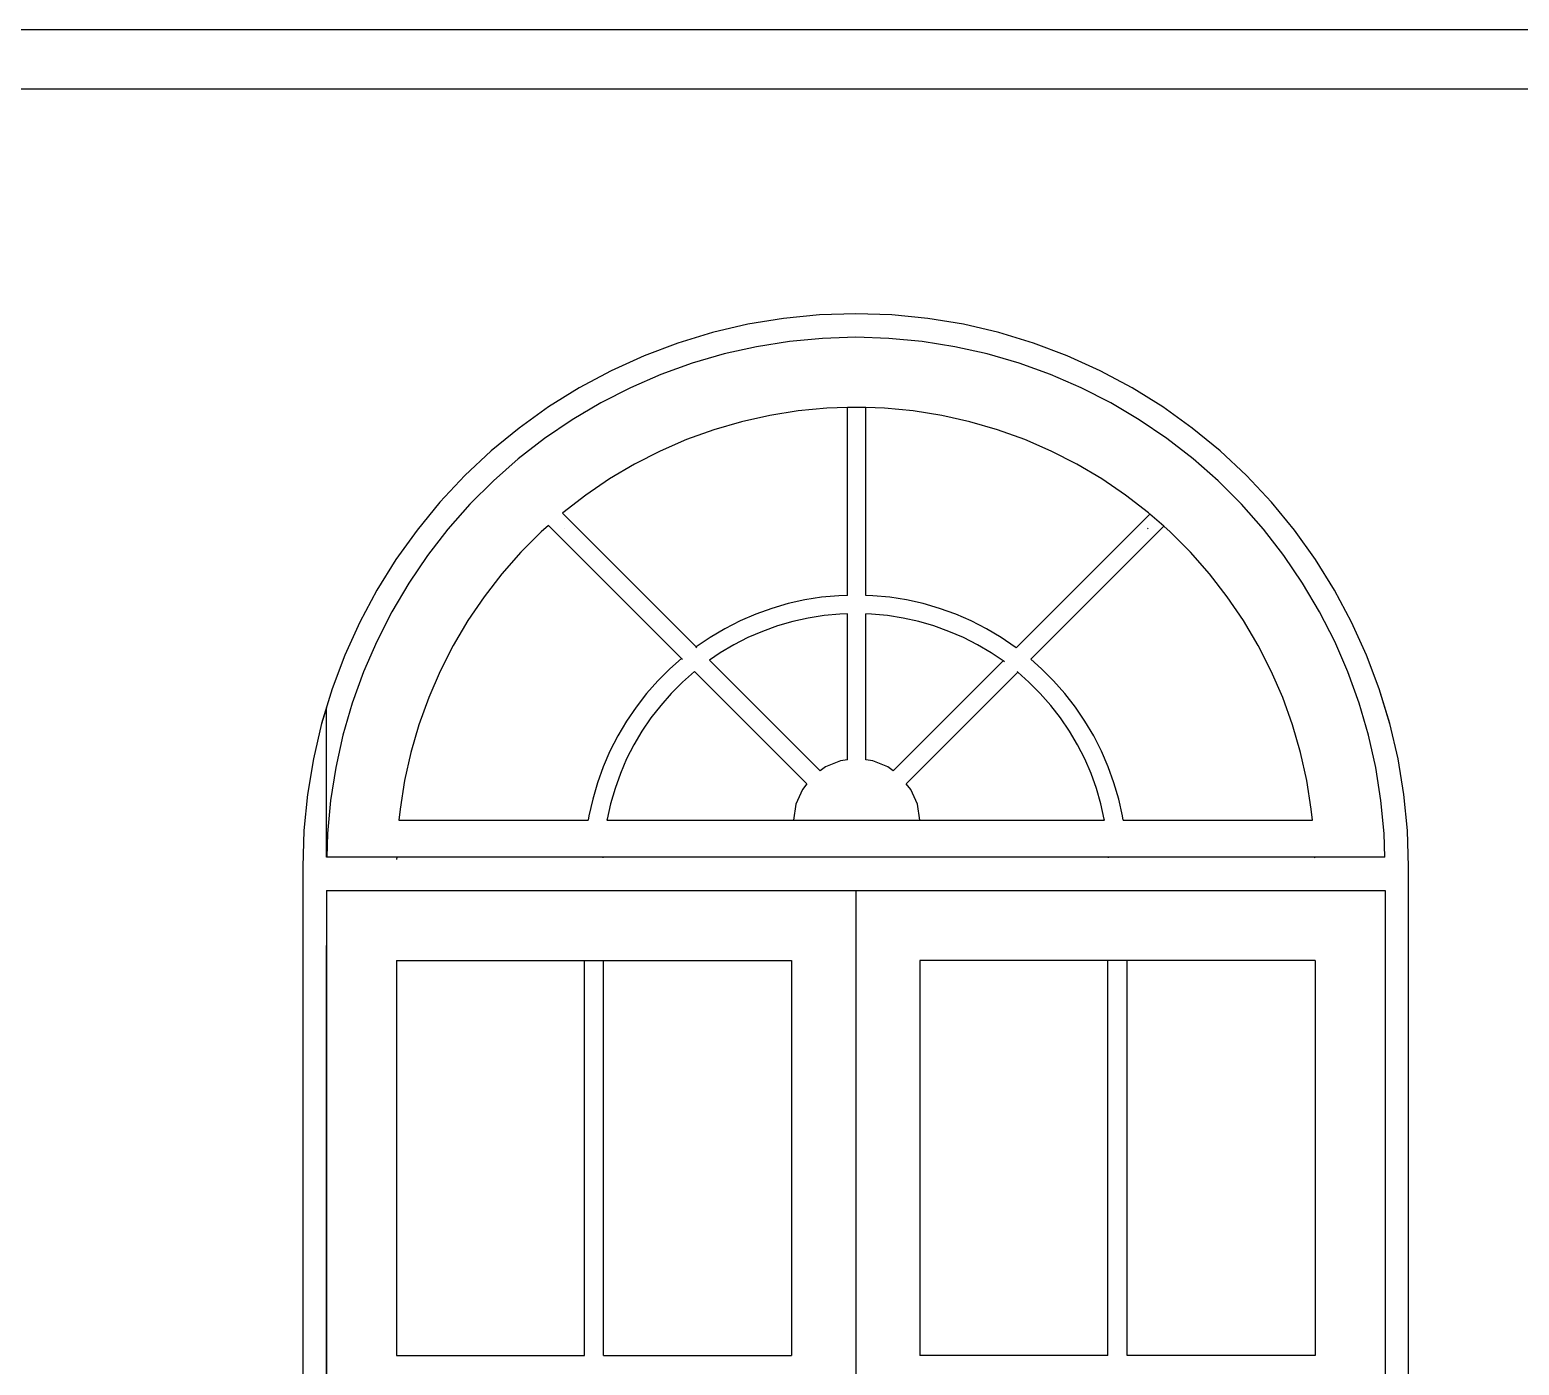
# Model space of a CAD drawing. Header units: millimetres. Extents: x -11840 to 12480, y -4119 to 5972.
# Drawn here: x -3440 to -1420, y -1355 to 456 of the extents above; entities that cross this region are included whole.
import ezdxf

# ---------------------------------------------------------------- set-up
doc = ezdxf.new("R2010")
doc.units = ezdxf.units.MM

msp = doc.modelspace()

# ---------------------------------------------------------------- linework, layer by layer
at = {"color": 251, "true_color": 0x666666}
for p, q in [((3210.3, 455.7), (-4879.7, 455.7)), ((3210.3, 455.7), (-4879.7, 455.7)), ((-4879.7, 375.7), (3210.3, 375.7)), ((-4879.7, 375.7), (3210.3, 375.7)), ((-2454.3, 26), (-2498.3, 16.2)), ((-2409.7, 33.1), (-2454.3, 26)), ((-2364.8, 37.3), (-2409.7, 33.1)), ((-2319.7, 38.7), (-2364.8, 37.3)), ((-2274.6, 37.3), (-2319.7, 38.7)), ((-2229.7, 33.1), (-2274.6, 37.3)), ((-2185.2, 26), (-2229.7, 33.1)), ((-2141.2, 16.2), (-2185.2, 26)), ((-2541.6, 3.6), (-2584, -11.7)), ((-2498.3, 16.2), (-2541.6, 3.6)), ((-2097.8, 3.6), (-2141.2, 16.2)), ((-2055.4, -11.7), (-2097.8, 3.6)), ((-2584, -11.7), (-2625.4, -29.6)), ((-2014, -29.6), (-2055.4, -11.7)), ((-2625.4, -29.6), (-2665.6, -50.1)), ((-1973.8, -50.1), (-2014, -29.6)), ((-2665.6, -50.1), (-2704.4, -73)), ((-2358.8, -57.5), (-2397.8, -61.2)), ((-2331, -56.7), (-2358.8, -57.5)), ((-2319.7, -56.3), (-2331, -56.7)), ((-2331, -311.3), (-2331, -56.7)), ((-2318.5, -56.4), (-2319.7, -56.3)), ((-2318.5, -56.4), (-2318.5, -56.3)), ((-2306, -56.7), (-2318.5, -56.4)), ((-2306, -311.4), (-2306, -56.7)), ((-2280.6, -57.5), (-2306, -56.7)), ((-2241.6, -61.2), (-2280.6, -57.5)), ((-1935, -73), (-1973.8, -50.1)), ((-2704.4, -73), (-2741.7, -98.4)), ((-2687.6, -62.7), (-2687.6, -62.4)), ((-2474.6, -75.9), (-2512.2, -86.8)), ((-2436.4, -67.3), (-2474.6, -75.9)), ((-2397.8, -61.2), (-2436.4, -67.3)), ((-2203, -67.3), (-2241.6, -61.2)), ((-2164.8, -75.9), (-2203, -67.3)), ((-2127.2, -86.8), (-2164.8, -75.9)), ((-1951.8, -62.7), (-1951.8, -62.4)), ((-1897.7, -98.4), (-1935, -73)), ((-2741.7, -98.4), (-2777.4, -126)), ((-2549, -100.1), (-2585, -115.6)), ((-2512.2, -86.8), (-2549, -100.1)), ((-2090.4, -100.1), (-2127.2, -86.8)), ((-2054.5, -115.6), (-2090.4, -100.1)), ((-1862, -126), (-1897.7, -98.4)), ((-2585, -115.6), (-2619.8, -133.4)), ((-2019.6, -133.4), (-2054.5, -115.6)), ((-2777.4, -126), (-2811.2, -155.9)), ((-2619.8, -133.4), (-2653.5, -153.3)), ((-1985.9, -153.3), (-2019.6, -133.4)), ((-1828.2, -155.9), (-1862, -126)), ((-2811.2, -155.9), (-2843.1, -187.8)), ((-2653.5, -153.3), (-2685.9, -175.3)), ((-1953.6, -175.3), (-1985.9, -153.3)), ((-1796.3, -187.8), (-1828.2, -155.9)), ((-2685.9, -175.3), (-2716.8, -199.3)), ((-1922.6, -199.3), (-1953.6, -175.3)), ((-2843.1, -187.8), (-2872.9, -221.6)), ((-2716.8, -199.3), (-2717.4, -199.8)), ((-2536.1, -381.2), (-2717.4, -199.8)), ((-2102, -382.3), (-1920.7, -201)), ((-1920.7, -201), (-1922.6, -199.3)), ((-1901.9, -217.6), (-1920.7, -201)), ((-1766.5, -221.6), (-1796.3, -187.8)), ((-2872.9, -221.6), (-2900.6, -257.2)), ((-2736.2, -216.4), (-2746.2, -225.2)), ((-2736.2, -216.4), (-2555.9, -396.7)), ((-2714.5, -221.1), (-2714.5, -221.1)), ((-1901.9, -217.6), (-2082.2, -397.9)), ((-1923.2, -221.1), (-1924, -220.2)), ((-1923.2, -221.1), (-1923.1, -221.1)), ((-1893.3, -225.2), (-1901.9, -217.6)), ((-1738.8, -257.2), (-1766.5, -221.6)), ((-2746.2, -225.2), (-2773.8, -252.8)), ((-1865.6, -252.8), (-1893.3, -225.2)), ((-2900.6, -257.2), (-2925.9, -294.5)), ((-2773.8, -252.8), (-2799.7, -282.2)), ((-1839.7, -282.2), (-1865.6, -252.8)), ((-1713.5, -294.5), (-1738.8, -257.2)), ((-2799.7, -282.2), (-2823.7, -313.1)), ((-1815.7, -313.1), (-1839.7, -282.2)), ((-2925.9, -294.5), (-2948.9, -333.4)), ((-1690.5, -333.4), (-1713.5, -294.5)), ((-2823.7, -313.1), (-2845.7, -345.5)), ((-2411.3, -322.5), (-2433.5, -329)), ((-2388.7, -317.5), (-2411.3, -322.5)), ((-2365.9, -313.8), (-2388.7, -317.5)), ((-2342.8, -311.7), (-2365.9, -313.8)), ((-2331, -311.3), (-2342.8, -311.7)), ((-2296.6, -311.7), (-2306, -311.4)), ((-2273.5, -313.8), (-2296.6, -311.7)), ((-2250.7, -317.5), (-2273.5, -313.8)), ((-2228.1, -322.5), (-2250.7, -317.5)), ((-2205.9, -329), (-2228.1, -322.5)), ((-1793.7, -345.5), (-1815.7, -313.1)), ((-2948.9, -333.4), (-2969.4, -373.6)), ((-2455.3, -336.8), (-2476.5, -346)), ((-2433.5, -329), (-2455.3, -336.8)), ((-2384, -342), (-2405.1, -346.7)), ((-2362.7, -338.7), (-2384, -342)), ((-2341.3, -336.6), (-2362.7, -338.7)), ((-2331, -336.3), (-2341.3, -336.6)), ((-2331, -534.5), (-2331, -336.3)), ((-2306, -534.5), (-2306, -336.4)), ((-2298.2, -336.6), (-2306, -336.4)), ((-2276.7, -338.7), (-2298.2, -336.6)), ((-2255.4, -342), (-2276.7, -338.7)), ((-2234.3, -346.7), (-2255.4, -342)), ((-2184.1, -336.8), (-2205.9, -329)), ((-2162.9, -346), (-2184.1, -336.8)), ((-1670, -373.6), (-1690.5, -333.4)), ((-2845.7, -345.5), (-2865.6, -379.2)), ((-2497.2, -356.5), (-2517.1, -368.3)), ((-2476.5, -346), (-2497.2, -356.5)), ((-2446.1, -360.1), (-2465.9, -368.6)), ((-2425.8, -352.8), (-2446.1, -360.1)), ((-2405.1, -346.7), (-2425.8, -352.8)), ((-2213.6, -352.8), (-2234.3, -346.7)), ((-2193.3, -360.1), (-2213.6, -352.8)), ((-2173.5, -368.6), (-2193.3, -360.1)), ((-2142.3, -356.5), (-2162.9, -346)), ((-2122.4, -368.3), (-2142.3, -356.5)), ((-1773.8, -379.2), (-1793.7, -345.5)), ((-2969.4, -373.6), (-2987.3, -415)), ((-2865.6, -379.2), (-2883.4, -414)), ((-2536.1, -381.2), (-2536.2, -381.3)), ((-2517.1, -368.3), (-2536.1, -381.2)), ((-2535, -382.3), (-2536.1, -381.2)), ((-2485.1, -378.4), (-2503.7, -389.4)), ((-2465.9, -368.6), (-2485.1, -378.4)), ((-2154.3, -378.4), (-2173.5, -368.6)), ((-2135.8, -389.4), (-2154.3, -378.4)), ((-2103.2, -381.3), (-2122.4, -368.3)), ((-2102, -382.3), (-2103.2, -381.3)), ((-1756, -414), (-1773.8, -379.2)), ((-1652.1, -415), (-1670, -373.6)), ((-2555.9, -396.7), (-2571.9, -410.8)), ((-2555.9, -396.7), (-2554.7, -397.9)), ((-2503.7, -389.4), (-2518.1, -399.2)), ((-2367.9, -549.3), (-2518.1, -399.2)), ((-2269, -549.3), (-2119.9, -400.2)), ((-2119.9, -400.2), (-2135.8, -389.4)), ((-2117.9, -401.5), (-2119.9, -400.2)), ((-2067.6, -410.8), (-2082.2, -397.9)), ((-2987.3, -415), (-3002.6, -457.4)), ((-2883.4, -414), (-2898.9, -449.9)), ((-2571.9, -410.8), (-2588.2, -427.1)), ((-2538.2, -414.4), (-2554.7, -429)), ((-2538.2, -414.4), (-2385.9, -566.7)), ((-2099.9, -415.6), (-2251.1, -566.7)), ((-2099.9, -415.6), (-2100.9, -414.7)), ((-2084.7, -429), (-2099.9, -415.6)), ((-2051.2, -427.1), (-2067.6, -410.8)), ((-1740.5, -449.9), (-1756, -414)), ((-1636.9, -457.4), (-1652.1, -415)), ((-2588.2, -427.1), (-2603.5, -444.5)), ((-2570, -444.3), (-2584.2, -460.4)), ((-2554.7, -429), (-2570, -444.3)), ((-2069.4, -444.3), (-2084.7, -429)), ((-2055.2, -460.4), (-2069.4, -444.3)), ((-2035.9, -444.5), (-2051.2, -427.1)), ((-1595.2, -485.3), (-1609.5, -438.2)), ((-3037.7, -463.9), (-3044.2, -485.3)), ((-3037.7, -666.3), (-3037.7, -463.9)), ((-3002.6, -457.4), (-3015.2, -500.7)), ((-2898.9, -449.9), (-2912.2, -486.8)), ((-2617.7, -462.8), (-2630.7, -481.9)), ((-2603.5, -444.5), (-2617.7, -462.8)), ((-2584.2, -460.4), (-2597.5, -477.5)), ((-2042, -477.5), (-2055.2, -460.4)), ((-2021.7, -462.8), (-2035.9, -444.5)), ((-2008.7, -481.9), (-2021.7, -462.8)), ((-1727.2, -486.8), (-1740.5, -449.9)), ((-1624.3, -500.7), (-1636.9, -457.4)), ((-2630.7, -481.9), (-2642.5, -501.8)), ((-2597.5, -477.5), (-2609.6, -495.3)), ((-2029.8, -495.3), (-2042, -477.5)), ((-1996.9, -501.8), (-2008.7, -481.9)), ((-3015.2, -500.7), (-3025, -544.7)), ((-2912.2, -486.8), (-2923.1, -524.3)), ((-2642.5, -501.8), (-2653, -522.4)), ((-2609.6, -495.3), (-2620.6, -513.9)), ((-2018.9, -513.9), (-2029.8, -495.3)), ((-1986.4, -522.4), (-1996.9, -501.8)), ((-1716.3, -524.3), (-1727.2, -486.8)), ((-1614.4, -544.7), (-1624.3, -500.7)), ((-2923.1, -524.3), (-2931.6, -562.5)), ((-2653, -522.4), (-2662.2, -543.7)), ((-2620.6, -513.9), (-2630.4, -533.1)), ((-2009.1, -533.1), (-2018.9, -513.9)), ((-1977.3, -543.7), (-1986.4, -522.4)), ((-1707.8, -562.5), (-1716.3, -524.3)), ((-3025, -544.7), (-3032.1, -589.3)), ((-2662.2, -543.7), (-2670, -565.4)), ((-2630.4, -533.1), (-2638.9, -552.9)), ((-2360.7, -543.9), (-2367.9, -549.3)), ((-2340.3, -535.7), (-2360.7, -543.9)), ((-2331, -534.5), (-2340.3, -535.7)), ((-2296.6, -535.7), (-2306, -534.5)), ((-2276.3, -543.9), (-2296.6, -535.7)), ((-2269, -549.3), (-2276.3, -543.9)), ((-2000.5, -552.9), (-2009.1, -533.1)), ((-1969.4, -565.4), (-1977.3, -543.7)), ((-1607.4, -589.3), (-1614.4, -544.7)), ((-2931.6, -562.5), (-2937.8, -601.2)), ((-2670, -565.4), (-2676.5, -587.7)), ((-2638.9, -552.9), (-2646.2, -573.2)), ((-1993.2, -573.2), (-2000.5, -552.9)), ((-1963, -587.7), (-1969.4, -565.4)), ((-1701.7, -601.2), (-1707.8, -562.5)), ((-2646.2, -573.2), (-2652.2, -593.9)), ((-2392, -574.4), (-2400.8, -594.5)), ((-2385.9, -566.7), (-2392, -574.4)), ((-2245, -574.4), (-2251.1, -566.7)), ((-2236.1, -594.5), (-2245, -574.4)), ((-1987.2, -593.9), (-1993.2, -573.2)), ((-3032.1, -589.3), (-3036.3, -634.2)), ((-2937.8, -601.2), (-2939.2, -616.3)), ((-2676.5, -587.7), (-2681.5, -610.3)), ((-2652.2, -593.9), (-2656.9, -614.9)), ((-2400.8, -594.5), (-2404.2, -616.3)), ((-2232.7, -616.3), (-2236.1, -594.5)), ((-1982.5, -614.9), (-1987.2, -593.9)), ((-1957.9, -610.3), (-1963, -587.7)), ((-1700.2, -616.3), (-1701.7, -601.2)), ((-1603.1, -634.2), (-1607.4, -589.3)), ((-2939.2, -616.3), (-2682.5, -616.3)), ((-2681.5, -610.3), (-2682.5, -616.3)), ((-2656.9, -614.9), (-2657.2, -616.3)), ((-2657.2, -616.3), (-2404.2, -616.3)), ((-2232.7, -616.3), (-1982.3, -616.3)), ((-1982.3, -616.3), (-1982.5, -614.9)), ((-1957, -616.3), (-1957.9, -610.3)), ((-1957, -616.3), (-1700.2, -616.3)), ((-3036.3, -634.2), (-3037.3, -666.3)), ((-1602.1, -666.3), (-1603.1, -634.2)), ((-3037.3, -666.3), (-3037.7, -666.3)), ((-2942.3, -666.3), (-3037.3, -666.3)), ((-2942.3, -666.3), (-2942.4, -669.3)), ((-2687.6, -666.3), (-2942.3, -666.3)), ((-2687.6, -665.9), (-2687.6, -666.3)), ((-2662.6, -666.3), (-2687.6, -666.3)), ((-1976.8, -666.3), (-2662.6, -666.3)), ((-2662.6, -666.3), (-2662.6, -667.1)), ((-1951.8, -666.3), (-1976.8, -666.3)), ((-1976.8, -667.1), (-1976.8, -666.3)), ((-1951.8, -666.3), (-1951.8, -665.9)), ((-1697.2, -666.3), (-1951.8, -666.3)), ((-1602.1, -666.3), (-1697.2, -666.3)), ((-1697.1, -667.8), (-1697.2, -666.3)), ((-3037.7, -711.3), (-2319.7, -711.3)), ((-3037.7, -711.3), (-3037.7, -2704.3)), ((-2319.7, -711.3), (-1601.7, -711.3)), ((-2319.7, -711.3), (-2319.7, -2704.3)), ((-1601.7, -711.3), (-1601.7, -2704.3)), ((-2942.7, -806.3), (-2942.7, -1342.3)), ((-2942.7, -806.3), (-2687.7, -806.3)), ((-2687.7, -806.3), (-2661.7, -806.3)), ((-2687.7, -1342.3), (-2687.7, -806.3)), ((-2661.7, -806.3), (-2406.7, -806.3)), ((-2661.7, -1342.3), (-2661.7, -806.3)), ((-2406.7, -806.3), (-2406.7, -1342.3)), ((-2232.7, -806.3), (-2232.7, -1342.3)), ((-1977.7, -806.3), (-2232.7, -806.3)), ((-1951.7, -806.3), (-1977.7, -806.3)), ((-1977.7, -1342.3), (-1977.7, -806.3)), ((-1696.7, -806.3), (-1951.7, -806.3)), ((-1951.7, -1342.3), (-1951.7, -806.3)), ((-1696.7, -806.3), (-1696.7, -1342.3)), ((-2942.7, -1342.3), (-2687.7, -1342.3)), ((-2661.7, -1342.3), (-2406.7, -1342.3)), ((-1977.7, -1342.3), (-2232.7, -1342.3)), ((-1696.7, -1342.3), (-1951.7, -1342.3))]:
    msp.add_line(p, q, dxfattribs=at)
at = {"color": 250, "true_color": 0x333333}
for p, q in [((-2417.6, 64.3), (-2466, 56.3)), ((-2417.6, 64.3), (-2466, 56.3)), ((-2368.8, 69.1), (-2417.6, 64.3)), ((-2368.8, 69.1), (-2417.6, 64.3)), ((-2319.7, 70.7), (-2368.8, 69.1)), ((-2319.7, 70.7), (-2368.8, 69.1)), ((-2270.7, 69.1), (-2319.7, 70.7)), ((-2270.7, 69.1), (-2319.7, 70.7)), ((-2221.8, 64.3), (-2270.7, 69.1)), ((-2221.8, 64.3), (-2270.7, 69.1)), ((-2173.4, 56.3), (-2221.8, 64.3)), ((-2173.4, 56.3), (-2221.8, 64.3)), ((-2513.8, 45.2), (-2560.8, 30.9)), ((-2513.8, 45.2), (-2560.8, 30.9)), ((-2466, 56.3), (-2513.8, 45.2)), ((-2466, 56.3), (-2513.8, 45.2)), ((-2125.6, 45.2), (-2173.4, 56.3)), ((-2125.6, 45.2), (-2173.4, 56.3)), ((-2078.6, 30.9), (-2125.6, 45.2)), ((-2078.6, 30.9), (-2125.6, 45.2)), ((-2560.8, 30.9), (-2606.7, 13.6)), ((-2560.8, 30.9), (-2606.7, 13.6)), ((-2032.7, 13.6), (-2078.6, 30.9)), ((-2032.7, 13.6), (-2078.6, 30.9)), ((-2606.7, 13.6), (-2651.4, -6.6)), ((-2606.7, 13.6), (-2651.4, -6.6)), ((-1988, -6.6), (-2032.7, 13.6)), ((-1988, -6.6), (-2032.7, 13.6)), ((-2651.4, -6.6), (-2694.7, -29.7)), ((-2651.4, -6.6), (-2694.7, -29.7)), ((-1944.7, -29.7), (-1988, -6.6)), ((-1944.7, -29.7), (-1988, -6.6)), ((-2694.7, -29.7), (-2736.4, -55.7)), ((-2694.7, -29.7), (-2736.4, -55.7)), ((-1903, -55.7), (-1944.7, -29.7)), ((-1903, -55.7), (-1944.7, -29.7)), ((-2736.4, -55.7), (-2776.3, -84.3)), ((-2736.4, -55.7), (-2776.3, -84.3)), ((-1863.1, -84.3), (-1903, -55.7)), ((-1863.1, -84.3), (-1903, -55.7)), ((-2776.3, -84.3), (-2814.2, -115.4)), ((-2776.3, -84.3), (-2814.2, -115.4)), ((-1825.2, -115.4), (-1863.1, -84.3)), ((-1825.2, -115.4), (-1863.1, -84.3)), ((-2814.2, -115.4), (-2850, -148.9)), ((-2814.2, -115.4), (-2850, -148.9)), ((-1789.4, -148.9), (-1825.2, -115.4)), ((-1789.4, -148.9), (-1825.2, -115.4)), ((-2850, -148.9), (-2883.6, -184.8)), ((-2850, -148.9), (-2883.6, -184.8)), ((-1755.8, -184.8), (-1789.4, -148.9)), ((-1755.8, -184.8), (-1789.4, -148.9)), ((-2883.6, -184.8), (-2914.7, -222.7)), ((-2883.6, -184.8), (-2914.7, -222.7)), ((-1724.7, -222.7), (-1755.8, -184.8)), ((-1724.7, -222.7), (-1755.8, -184.8)), ((-2914.7, -222.7), (-2943.3, -262.6)), ((-2914.7, -222.7), (-2943.3, -262.6)), ((-1696.1, -262.6), (-1724.7, -222.7)), ((-1696.1, -262.6), (-1724.7, -222.7)), ((-2943.3, -262.6), (-2969.2, -304.3)), ((-2943.3, -262.6), (-2969.2, -304.3)), ((-1670.2, -304.3), (-1696.1, -262.6)), ((-1670.2, -304.3), (-1696.1, -262.6)), ((-2969.2, -304.3), (-2992.4, -347.6)), ((-2969.2, -304.3), (-2992.4, -347.6)), ((-1647.1, -347.6), (-1670.2, -304.3)), ((-1647.1, -347.6), (-1670.2, -304.3)), ((-2992.4, -347.6), (-3012.6, -392.3)), ((-2992.4, -347.6), (-3012.6, -392.3)), ((-1626.8, -392.3), (-1647.1, -347.6)), ((-1626.8, -392.3), (-1647.1, -347.6)), ((-3012.6, -392.3), (-3029.9, -438.2)), ((-3012.6, -392.3), (-3029.9, -438.2)), ((-1609.5, -438.2), (-1626.8, -392.3)), ((-1609.5, -438.2), (-1626.8, -392.3)), ((-3029.9, -438.2), (-3044.2, -485.2)), ((-3029.9, -438.2), (-3044.2, -485.2)), ((-1595.3, -485.2), (-1609.5, -438.2)), ((-1595.3, -485.2), (-1609.5, -438.2)), ((-3044.2, -485.2), (-3055.3, -533)), ((-3044.2, -485.2), (-3055.3, -533)), ((-1584.1, -533), (-1595.3, -485.2)), ((-1584.1, -533), (-1595.3, -485.2)), ((-3055.3, -533), (-3063.3, -581.4)), ((-3055.3, -533), (-3063.3, -581.4)), ((-1576.1, -581.4), (-1584.1, -533)), ((-1576.1, -581.4), (-1584.1, -533)), ((-3063.3, -581.4), (-3068.1, -630.2)), ((-3063.3, -581.4), (-3068.1, -630.2)), ((-1571.3, -630.2), (-1576.1, -581.4)), ((-1571.3, -630.2), (-1576.1, -581.4)), ((-3068.1, -630.2), (-3069.7, -679.3)), ((-3068.1, -630.2), (-3069.7, -679.3)), ((-1569.7, -679.3), (-1571.3, -630.2)), ((-1569.7, -679.3), (-1571.3, -630.2)), ((-3069.7, -679.3), (-3069.7, -2704.3)), ((-3069.7, -679.3), (-3069.7, -2704.3)), ((-1569.7, -2704.3), (-1569.7, -679.3)), ((-1569.7, -2704.3), (-1569.7, -679.3))]:
    msp.add_line(p, q, dxfattribs=at)
at = {"color": 253, "true_color": 0x999999}
msp.add_line((-2404.2, -616.3), (-2232.7, -616.3), dxfattribs=at)
msp.add_line((-3037.7, -2704.3), (-3037.7, -786.3))

doc.saveas('drawing.dxf')
